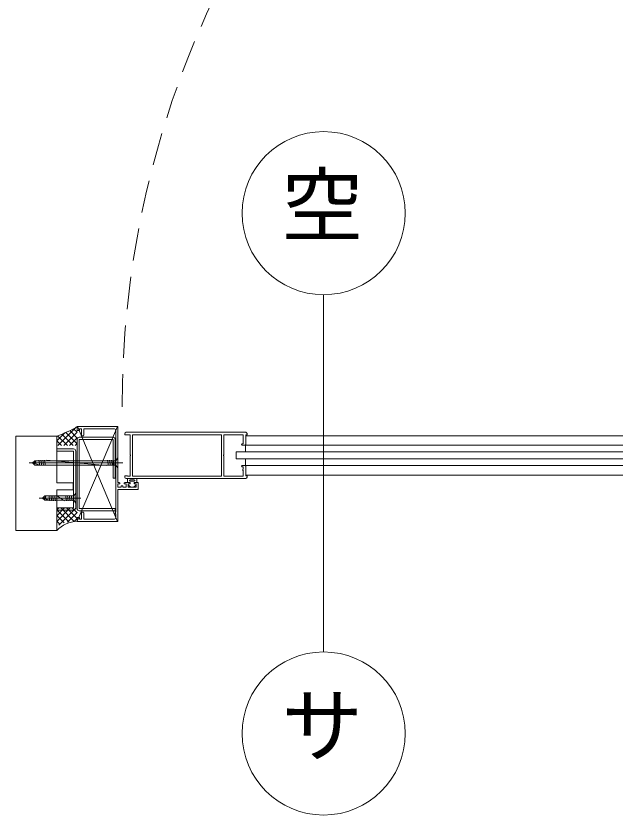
# Model space of a CAD drawing. Units: millimetres on the paper, enlarged 2 times, with parts at other scales. Extents: x -822 to 1661, y -1752 to -1205.
# Drawn here: x -689.1 to -645, y -1636 to -1577.2 of the extents above; entities that cross this region are included whole.
import ezdxf
from ezdxf.enums import TextEntityAlignment as Align

# ---------------------------------------------------------------- set-up
doc = ezdxf.new("R2010")
doc.units = ezdxf.units.MM
doc.header["$LTSCALE"] = 2
for name, pattern in [('CHAIN1', [8, 5, -1, 1, -1]), ('CHAIN2', [12, 9, -1, 1, -1]), ('DASHED1', [1.8, 1.2, -0.6]), ('DOUBLE_CHAIN1', [8.8, 5, -1, 0.6, -0.6, 0.6, -1])]:
    doc.linetypes.add(name, pattern=pattern)
doc.layers.add('1-8_kanamono', color=5, linetype='Continuous', lineweight=9)
doc.styles.add('ＭＳ ゴシック', font='')
doc.styles.get('ＭＳ ゴシック').set_extended_font_data('MS Gothic')

msp = doc.modelspace()

# ---------------------------------------------------------------- linework, layer by layer
at = {"layer": '1-8_kanamono', "color": 7, "lineweight": 15}
for p, q in [((-666.485, -1597.727), (-666.485, -1624.026)), ((-684.619, -1607.695), (-684.619, -1607.455)), ((-684.589, -1607.425), (-681.649, -1607.425)), ((-684.454, -1607.725), (-684.589, -1607.725)), ((-684.454, -1607.59), (-684.304, -1607.59)), ((-684.454, -1607.725), (-684.454, -1607.59)), ((-684.304, -1608.075), (-684.304, -1607.59)), ((-684.134, -1607.59), (-681.934, -1607.59)), ((-684.134, -1608.075), (-684.134, -1607.59)), ((-681.784, -1607.74), (-681.784, -1613.703)), ((-681.619, -1607.455), (-681.619, -1611.555)), ((-681.019, -1607.855), (-672.219, -1607.855)), ((-684.254, -1608.125), (-684.184, -1608.125)), ((-681.119, -1608.005), (-681.119, -1607.955)), ((-680.919, -1608.055), (-681.069, -1608.055)), ((-680.919, -1608.035), (-680.919, -1608.055)), ((-680.919, -1608.035), (-680.719, -1608.035)), ((-680.719, -1608.035), (-680.719, -1609.509)), ((-680.539, -1608.035), (-673.999, -1608.035)), ((-680.539, -1611.075), (-680.539, -1608.035)), ((-673.999, -1608.035), (-673.999, -1611.075)), ((-673.819, -1608.035), (-673.819, -1609.509)), ((-672.399, -1608.035), (-673.819, -1608.035)), ((-672.399, -1608.705), (-672.399, -1608.035)), ((-672.219, -1608.055), (-672.219, -1608.755)), ((-672.399, -1608.705), (-672.469, -1608.705)), ((-672.269, -1608.805), (-672.469, -1608.805)), ((-680.719, -1611.075), (-680.719, -1609.601)), ((-673.819, -1611.075), (-673.819, -1609.601)), ((-672.269, -1610.305), (-672.469, -1610.305)), ((-672.399, -1610.405), (-672.469, -1610.405)), ((-672.399, -1610.565), (-672.399, -1610.405)), ((-672.399, -1611.075), (-672.399, -1610.685)), ((-672.219, -1611.055), (-672.219, -1610.355)), ((-681.119, -1611.105), (-681.119, -1611.155)), ((-680.919, -1611.055), (-681.069, -1611.055)), ((-681.019, -1611.255), (-672.219, -1611.255)), ((-680.919, -1611.075), (-680.919, -1611.055)), ((-680.919, -1611.075), (-680.719, -1611.075)), ((-680.419, -1611.355), (-680.719, -1611.355)), ((-680.539, -1611.075), (-673.999, -1611.075)), ((-680.219, -1611.555), (-680.219, -1611.255)), ((-673.819, -1611.075), (-672.399, -1611.075)), ((-672.119, -1611.055), (-672.219, -1611.055)), ((-672.119, -1611.055), (-672.119, -1611.155)), ((-681.519, -1611.555), (-681.619, -1611.555)), ((-681.619, -1611.655), (-681.619, -1611.89)), ((-681.519, -1611.655), (-681.619, -1611.655)), ((-681.369, -1611.89), (-681.619, -1611.89)), ((-681.369, -1611.79), (-681.369, -1611.89)), ((-681.269, -1611.79), (-681.369, -1611.79)), ((-681.269, -1611.79), (-681.269, -1611.89)), ((-681.019, -1611.89), (-681.269, -1611.89)), ((-680.769, -1611.555), (-681.119, -1611.555)), ((-681.019, -1611.655), (-681.119, -1611.655)), ((-681.019, -1611.655), (-681.019, -1611.89)), ((-680.869, -1611.655), (-680.869, -1611.89)), ((-680.769, -1611.655), (-680.869, -1611.655)), ((-680.719, -1611.655), (-680.869, -1611.655)), ((-680.269, -1611.89), (-680.869, -1611.89)), ((-680.419, -1611.455), (-680.719, -1611.455)), ((-680.719, -1611.655), (-680.719, -1611.555)), ((-680.419, -1611.555), (-680.219, -1611.555)), ((-680.419, -1611.655), (-680.419, -1611.555)), ((-680.269, -1611.655), (-680.419, -1611.655)), ((-680.119, -1611.555), (-680.369, -1611.555)), ((-680.269, -1611.655), (-680.369, -1611.655)), ((-680.269, -1611.655), (-680.269, -1611.89)), ((-680.119, -1612.025), (-680.119, -1611.555)), ((-680.149, -1612.055), (-681.619, -1612.055)), ((-681.619, -1612.055), (-681.619, -1614.395)), ((-684.304, -1613.775), (-684.304, -1614.26)), ((-684.254, -1613.725), (-684.184, -1613.725)), ((-684.134, -1613.775), (-684.134, -1614.26)), ((-684.619, -1614.155), (-684.619, -1614.395)), ((-684.454, -1614.125), (-684.589, -1614.125)), ((-684.454, -1614.125), (-684.454, -1614.26)), ((-684.304, -1614.26), (-684.454, -1614.26)), ((-681.934, -1614.26), (-684.134, -1614.26)), ((-681.784, -1613.855), (-681.784, -1614.11)), ((-681.649, -1614.425), (-684.589, -1614.425))]:
    msp.add_line(p, q, dxfattribs=at)
at = {"layer": '1-8_kanamono', "color": 4, "lineweight": 5}
for p, q in [((-685.529, -1607.9), (-686.119, -1608.49)), ((-684.664, -1607.459), (-686.035, -1608.83)), ((-684.619, -1607.838), (-685.611, -1608.83)), ((-685.453, -1607.867), (-684.619, -1608.701)), ((-685.168, -1607.727), (-684.619, -1608.277)), ((-684.876, -1607.595), (-684.619, -1607.852)), ((-686.119, -1608.474), (-685.762, -1608.83)), ((-686.059, -1608.109), (-685.338, -1608.83)), ((-685.752, -1607.992), (-684.914, -1608.83)), ((-684.619, -1608.262), (-685.186, -1608.83)), ((-619.919, -1608.105), (-672.219, -1608.105)), ((-684.619, -1608.687), (-684.762, -1608.83)), ((-672.233, -1608.805), (-672.233, -1609.305)), ((-619.919, -1608.805), (-672.233, -1608.805)), ((-672.233, -1610.305), (-672.233, -1609.805)), ((-619.905, -1610.305), (-672.233, -1610.305)), ((-619.919, -1611.005), (-672.219, -1611.005)), ((-686.119, -1614.417), (-685.127, -1613.425)), ((-686.119, -1613.993), (-685.551, -1613.425)), ((-686.119, -1613.568), (-685.975, -1613.425)), ((-685.226, -1614.447), (-686.119, -1613.554)), ((-685.976, -1614.699), (-684.703, -1613.425)), ((-684.833, -1614.416), (-685.824, -1613.425)), ((-684.619, -1614.206), (-685.399, -1613.425)), ((-685.317, -1614.464), (-684.619, -1613.765)), ((-684.619, -1613.781), (-684.975, -1613.425)), ((-685.569, -1614.529), (-686.119, -1613.978)), ((-684.845, -1614.416), (-684.619, -1614.19)), ((-685.874, -1614.648), (-686.119, -1614.403))]:
    msp.add_line(p, q, dxfattribs=at)
at = {"layer": '1-8_kanamono', "linetype": 'CHAIN1'}
for p, q in [((-684.619, -1614.395), (-681.649, -1607.425)), ((-684.589, -1607.425), (-681.649, -1614.425))]:
    msp.add_line(p, q, dxfattribs=at)
at = {"layer": '1-8_kanamono', "color": 2, "linetype": 'DOUBLE_CHAIN1', "lineweight": 15}
for p, q in [((-686.119, -1611.58), (-686.119, -1608.13)), ((-686.119, -1611.58), (-684.919, -1611.58)), ((-684.919, -1612.08), (-684.919, -1611.58)), ((-686.119, -1612.08), (-684.919, -1612.08)), ((-686.119, -1615.08), (-686.119, -1612.08)), ((-689.119, -1615.08), (-686.119, -1615.08))]:
    msp.add_line(p, q, dxfattribs=at)
at = {"layer": '1-8_kanamono'}
for p, q in [((-684.619, -1613.465), (-684.619, -1608.385)), ((-684.459, -1608.225), (-681.979, -1608.225)), ((-684.459, -1613.465), (-684.459, -1608.385)), ((-681.979, -1608.385), (-684.459, -1608.385)), ((-681.979, -1608.385), (-681.979, -1611.225)), ((-681.819, -1611.225), (-681.819, -1608.385)), ((-684.879, -1609.08), (-686.119, -1609.08)), ((-686.119, -1609.24), (-684.879, -1609.24)), ((-684.879, -1613.42), (-684.879, -1609.24)), ((-684.719, -1613.42), (-684.719, -1609.24)), ((-681.819, -1611.225), (-681.979, -1611.225)), ((-684.879, -1613.42), (-686.119, -1613.42)), ((-684.879, -1613.58), (-686.119, -1613.58)), ((-681.819, -1613.465), (-684.459, -1613.465)), ((-684.459, -1613.625), (-681.819, -1613.625)), ((-681.819, -1613.625), (-681.819, -1613.465))]:
    msp.add_line(p, q, dxfattribs=at)
at = {"layer": '1-8_kanamono', "color": 1}
for p, q in [((-672.919, -1609.805), (-672.919, -1609.305)), ((-672.919, -1609.305), (-619.219, -1609.305)), ((-672.919, -1609.805), (-619.219, -1609.805))]:
    msp.add_line(p, q, dxfattribs=at)
at = {"layer": '1-8_kanamono', "color": 6, "linetype": 'CHAIN2'}
for p, q in [((-681.253, -1610.105), (-688.153, -1610.105)), ((-684.353, -1612.703), (-687.418, -1612.703))]:
    msp.add_line(p, q, dxfattribs=at)
at = {"layer": '1-8_kanamono', "color": 6}
for p, q in [((-687.734, -1609.945), (-687.894, -1610.105)), ((-687.375, -1610.265), (-687.894, -1610.105)), ((-681.769, -1609.945), (-687.734, -1609.945)), ((-687.368, -1610.305), (-687.438, -1609.905)), ((-687.227, -1610.305), (-687.297, -1609.905)), ((-687.086, -1610.305), (-687.156, -1609.905)), ((-686.944, -1610.305), (-687.015, -1609.905)), ((-682.452, -1610.305), (-686.874, -1609.905)), ((-682.311, -1610.305), (-682.381, -1609.905)), ((-682.169, -1610.305), (-682.24, -1609.905)), ((-682.028, -1610.305), (-682.099, -1609.905)), ((-681.887, -1610.305), (-681.958, -1609.905)), ((-681.769, -1610.176), (-681.817, -1609.905)), ((-681.769, -1609.945), (-681.619, -1609.745)), ((-681.769, -1610.265), (-681.769, -1609.945)), ((-681.619, -1610.465), (-681.619, -1609.745)), ((-681.619, -1610.425), (-681.619, -1609.785)), ((-681.769, -1610.265), (-687.734, -1610.265)), ((-681.619, -1610.465), (-681.769, -1610.265)), ((-686.999, -1612.543), (-687.159, -1612.703)), ((-686.633, -1612.903), (-686.703, -1612.503)), ((-686.492, -1612.903), (-686.562, -1612.503)), ((-686.351, -1612.903), (-686.421, -1612.503)), ((-686.209, -1612.903), (-686.28, -1612.503)), ((-685.552, -1612.903), (-686.139, -1612.503)), ((-685.411, -1612.903), (-685.481, -1612.503)), ((-685.269, -1612.903), (-685.34, -1612.503)), ((-685.128, -1612.903), (-685.199, -1612.503)), ((-684.987, -1612.903), (-685.058, -1612.503)), ((-684.869, -1612.774), (-684.917, -1612.503)), ((-684.869, -1612.543), (-684.719, -1612.343)), ((-684.719, -1613.063), (-684.719, -1612.343)), ((-684.719, -1613.023), (-684.719, -1612.383)), ((-686.64, -1612.863), (-687.159, -1612.703)), ((-684.869, -1612.863), (-686.999, -1612.863)), ((-684.719, -1613.063), (-684.869, -1612.863))]:
    msp.add_line(p, q, dxfattribs=at)
at = {"layer": '1-8_kanamono', "color": 2, "linetype": 'DOUBLE_CHAIN1', "lineweight": 15}
msp.add_lwpolyline([(-686.119, -1608.13), (-689.119, -1608.13), (-689.119, -1615.08)], dxfattribs=at)
at = {"layer": '1-8_kanamono', "color": 7, "lineweight": 15}
for points in [[(-672.119, -1607.955), (-672.119, -1608.055), (-672.219, -1608.055)], [(-680.719, -1611.555), (-680.919, -1611.555), (-680.919, -1611.255)]]:
    msp.add_lwpolyline(points, dxfattribs=at)
at = {"layer": '1-8_kanamono', "color": 6}
for points in [[(-687.734, -1610.265), (-687.894, -1610.105), (-687.656, -1610.036), (-687.734, -1609.945)], [(-686.999, -1612.863), (-687.159, -1612.703), (-686.921, -1612.634), (-686.999, -1612.543)], [(-684.869, -1612.863), (-684.869, -1612.543), (-686.999, -1612.543)]]:
    msp.add_lwpolyline(points, dxfattribs=at)
at = {"layer": '1-8_kanamono', "color": 7, "lineweight": 15}
for centre in [(-666.485, -1591.727), (-666.485, -1630.026)]:
    msp.add_circle(centre, 6, dxfattribs=at)
at = {"layer": '1-8_kanamono', "color": 4, "linetype": 'DASHED1', "lineweight": 5}
msp.add_arc((-611.039, -1605.975), 70.271, 90, 180, dxfattribs=at)
at = {"layer": '1-8_kanamono', "color": 4, "lineweight": 5}
for centre, radius, start, end in [((-689.472, -1598.674), 10.033, 289.52588, 298.92961), ((-684.479, -1616.687), 2.296, 93.49852, 135.59068)]:
    msp.add_arc(centre, radius, start, end, dxfattribs=at)
at = {"layer": '1-8_kanamono', "color": 7, "lineweight": 15}
for centre, radius, start, end in [((-684.589, -1607.455), 0.03, 90, 180), ((-684.589, -1607.695), 0.03, 180, 270), ((-681.934, -1607.74), 0.15, 0, 90), ((-681.649, -1607.455), 0.03, 0, 90), ((-681.019, -1607.955), 0.1, 90, 180), ((-672.219, -1607.955), 0.1, 0, 90), ((-684.254, -1608.075), 0.05, 180, 270), ((-684.184, -1608.075), 0.05, 270, 0), ((-681.069, -1608.005), 0.05, 180, 270), ((-672.469, -1608.755), 0.05, 90, 270), ((-672.269, -1608.755), 0.05, 270, 0), ((-680.739, -1609.555), 0.05, 293.58, 66.42), ((-673.799, -1609.555), 0.05, 113.58, 246.42), ((-672.469, -1610.355), 0.05, 90, 270), ((-672.399, -1610.595), 0.03, 90, 270), ((-672.399, -1610.655), 0.03, 90, 270), ((-672.269, -1610.355), 0.05, 0, 90), ((-681.069, -1611.105), 0.05, 90, 180), ((-681.019, -1611.155), 0.1, 180, 270), ((-680.719, -1611.405), 0.05, 90, 270), ((-680.419, -1611.405), 0.05, 270, 90), ((-672.219, -1611.155), 0.1, 270, 0), ((-681.519, -1611.605), 0.05, 270, 90), ((-681.119, -1611.605), 0.05, 90, 270), ((-680.569, -1611.587), 0.308, 192.68, 347.32), ((-680.769, -1611.605), 0.05, 270, 90), ((-680.369, -1611.605), 0.05, 90, 270), ((-680.149, -1612.025), 0.03, 270, 0), ((-684.254, -1613.775), 0.05, 90, 180), ((-684.184, -1613.775), 0.05, 0, 90), ((-681.784, -1613.733), 0.03, 90, 246.42), ((-681.804, -1613.779), 0.02, 293.58, 66.42), ((-684.589, -1614.155), 0.03, 90, 180), ((-681.934, -1614.11), 0.15, 270, 0), ((-681.784, -1613.825), 0.03, 113.58, 270), ((-684.589, -1614.395), 0.03, 180, 270), ((-681.649, -1614.395), 0.03, 270, 0)]:
    msp.add_arc(centre, radius, start, end, dxfattribs=at)
at = {"layer": '1-8_kanamono'}
for centre, start, end in [((-684.459, -1608.385), 90, 180), ((-681.979, -1608.385), 0, 90), ((-684.879, -1609.24), 0, 90), ((-684.879, -1613.42), 270, 0), ((-684.459, -1613.465), 180, 270)]:
    msp.add_arc(centre, 0.16, start, end, dxfattribs=at)

# ---------------------------------------------------------------- texts
at = {"layer": '1-8_kanamono', "color": 7, "style": 'ＭＳ ゴシック'}
for s, p in [('空', (-669.58, -1594.659)), ('サ', (-669.58, -1632.958))]:
    msp.add_text(s, height=4.399, dxfattribs=at).set_placement(p, align=Align.BOTTOM_LEFT)

doc.saveas('drawing.dxf')
